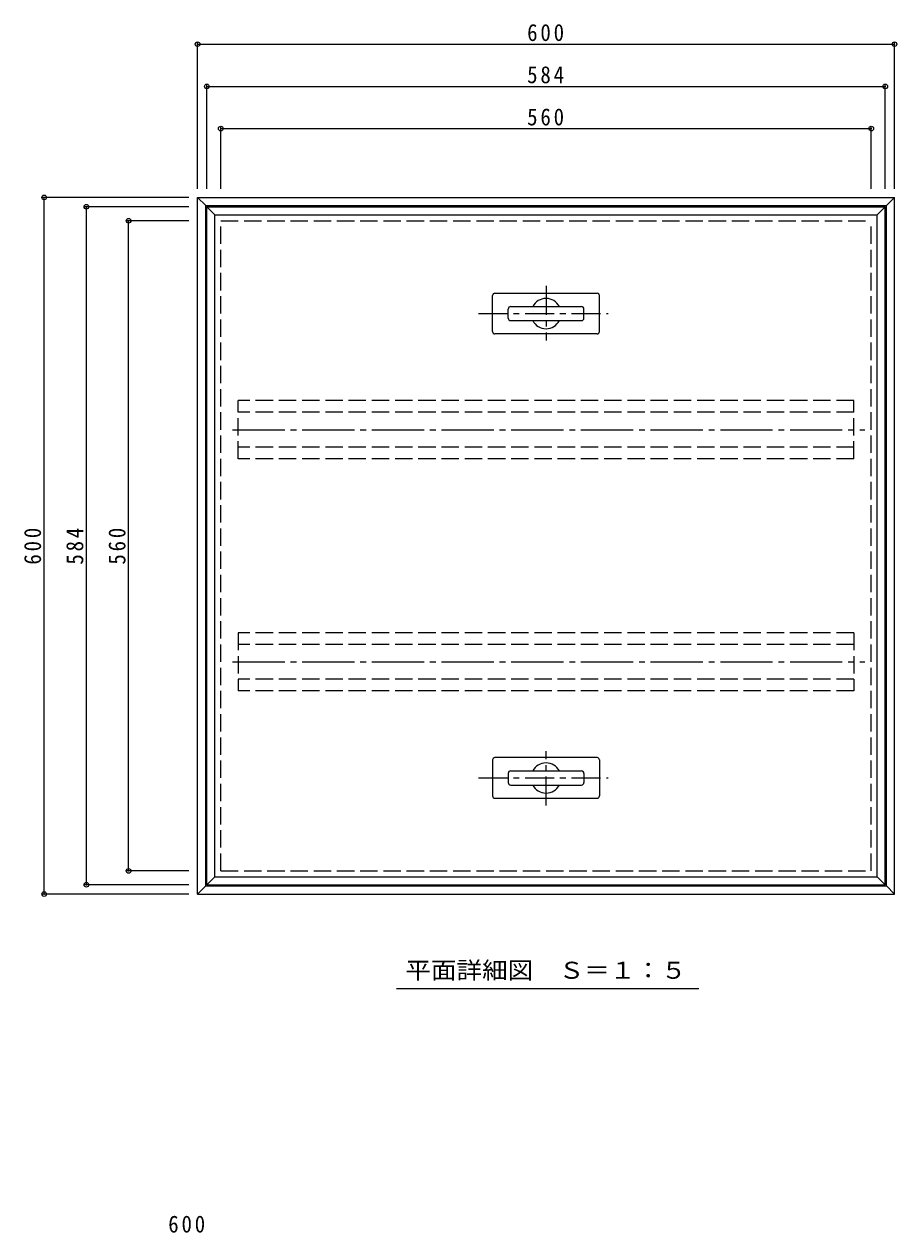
# Model space of a CAD drawing. Units: millimetres on the paper, enlarged 3 times, with parts at other scales. Extents: x -964 to 1149, y -796 to 763.
# Drawn here: x -948 to -498, y 46 to 670 of the extents above; entities that cross this region are included whole.
import ezdxf
from ezdxf.enums import TextEntityAlignment as Align

# ---------------------------------------------------------------- set-up
doc = ezdxf.new("R2010")
doc.units = ezdxf.units.MM
doc.header["$LTSCALE"] = 3
doc.header["$PDMODE"] = 32
doc.header["$PDSIZE"] = 2.4
for name, pattern in [('CHAIN1', [8, 5, -1, 1, -1]), ('CHAIN2', [12, 9, -1, 1, -1]), ('DASHED3', [4, 3, -1])]:
    doc.linetypes.add(name, pattern=pattern)
for name, color, linetype, lineweight in [('1-1', 2, 'Continuous', 9), ('1-2', 3, 'Continuous', 9), ('1-4', 7, 'Continuous', 9), ('1-5', 7, 'Continuous', 9), ('D-4', 7, 'Continuous', 9)]:
    doc.layers.add(name, color=color, linetype=linetype, lineweight=lineweight)
doc.styles.add('ＭＳ ゴシック', font='')
doc.styles.get('ＭＳ ゴシック').set_extended_font_data('MS Gothic')

msp = doc.modelspace()

# ---------------------------------------------------------------- linework, layer by layer
at = {"layer": '1-1'}
for p, q in [((-858.939, 580.804), (-498.939, 580.804)), ((-858.939, 220.804), (-858.939, 580.804)), ((-858.939, 580.804), (-854.739, 576.604)), ((-854.739, 576.604), (-503.139, 576.604)), ((-854.739, 225.004), (-854.739, 576.604)), ((-498.939, 580.804), (-503.139, 576.604)), ((-503.139, 225.004), (-503.139, 576.604)), ((-498.939, 220.804), (-498.939, 580.804)), ((-858.939, 220.804), (-854.739, 225.004)), ((-854.739, 225.004), (-503.139, 225.004)), ((-498.939, 220.804), (-503.139, 225.004)), ((-858.939, 220.804), (-498.939, 220.804))]:
    msp.add_line(p, q, dxfattribs=at)
at = {"layer": '1-1', "linetype": 'DASHED3'}
for p, q in [((-846.939, 232.804), (-846.939, 568.804)), ((-846.939, 568.804), (-510.939, 568.804)), ((-510.939, 232.804), (-510.939, 568.804)), ((-846.939, 232.804), (-510.939, 232.804))]:
    msp.add_line(p, q, dxfattribs=at)
at = {"layer": '1-2'}
for p, q in [((-854.139, 576.004), (-503.739, 576.004)), ((-854.139, 225.604), (-854.139, 576.004)), ((-854.139, 576.004), (-849.939, 571.804)), ((-503.739, 576.004), (-507.939, 571.804)), ((-503.739, 225.604), (-503.739, 576.004)), ((-849.939, 571.804), (-507.939, 571.804)), ((-849.939, 229.804), (-849.939, 571.804)), ((-507.939, 229.804), (-507.939, 571.804)), ((-705.339, 531.304), (-652.539, 531.304)), ((-706.539, 511.504), (-706.539, 530.104)), ((-651.339, 511.504), (-651.339, 530.104)), ((-698.499, 518.464), (-698.499, 523.144)), ((-697.179, 524.464), (-660.699, 524.464)), ((-659.379, 518.464), (-659.379, 523.144)), ((-697.179, 517.144), (-660.699, 517.144)), ((-652.539, 510.304), (-705.339, 510.304)), ((-706.539, 290.104), (-706.539, 271.504)), ((-652.539, 291.304), (-705.339, 291.304)), ((-651.339, 290.104), (-651.339, 271.504)), ((-698.499, 283.144), (-698.499, 278.464)), ((-697.179, 284.464), (-660.699, 284.464)), ((-659.379, 283.144), (-659.379, 278.464)), ((-697.179, 277.144), (-660.699, 277.144)), ((-705.339, 270.304), (-652.539, 270.304)), ((-854.139, 225.604), (-849.939, 229.804)), ((-854.139, 225.604), (-503.739, 225.604)), ((-849.939, 229.804), (-507.939, 229.804)), ((-503.739, 225.604), (-507.939, 229.804))]:
    msp.add_line(p, q, dxfattribs=at)
at = {"layer": '1-2', "linetype": 'CHAIN1'}
for p, q in [((-678.939, 535.095), (-678.939, 506.907)), ((-713.743, 520.804), (-646.87, 520.804)), ((-678.939, 266.513), (-678.939, 294.7)), ((-713.743, 280.804), (-646.87, 280.804))]:
    msp.add_line(p, q, dxfattribs=at)
at = {"layer": '1-2', "linetype": 'DASHED3'}
for p, q in [((-837.939, 445.804), (-837.939, 475.804)), ((-519.939, 475.804), (-837.939, 475.804)), ((-519.939, 445.804), (-519.939, 475.804)), ((-519.939, 469.804), (-837.939, 469.804)), ((-519.939, 451.803), (-837.939, 451.803)), ((-519.939, 445.804), (-837.939, 445.804)), ((-837.939, 355.804), (-837.939, 325.804)), ((-519.939, 355.804), (-837.939, 355.804)), ((-519.939, 349.804), (-837.939, 349.804)), ((-519.939, 355.804), (-519.939, 325.804)), ((-519.939, 331.804), (-837.939, 331.804)), ((-519.939, 325.804), (-837.939, 325.804))]:
    msp.add_line(p, q, dxfattribs=at)
at = {"layer": '1-2', "linetype": 'CHAIN2'}
for p, q in [((-840.9, 460.804), (-514.224, 460.804)), ((-840.9, 340.804), (-514.224, 340.804))]:
    msp.add_line(p, q, dxfattribs=at)
at = {"layer": '1-2'}
for centre, radius, start, end in [((-705.339, 530.104), 1.2, 90, 180), ((-652.539, 530.104), 1.2, 0, 90), ((-678.939, 520.804), 7.8, 27.9843, 152.0157), ((-697.179, 523.144), 1.32, 90, 180), ((-697.179, 518.464), 1.32, 180, 270), ((-660.699, 523.144), 1.32, 0, 90), ((-660.699, 518.464), 1.32, 270, 0), ((-678.939, 520.804), 7.8, 207.9843, 332.0157), ((-705.339, 511.504), 1.2, 180, 270), ((-652.539, 511.504), 1.2, 270, 0), ((-705.339, 290.104), 1.2, 90, 180), ((-678.939, 280.804), 7.8, 27.9843, 152.0157), ((-652.539, 290.104), 1.2, 0, 90), ((-697.179, 283.144), 1.32, 90, 180), ((-660.699, 283.144), 1.32, 0, 90), ((-697.179, 278.464), 1.32, 180, 270), ((-678.939, 280.804), 7.8, 207.9843, 332.0157), ((-660.699, 278.464), 1.32, 270, 0), ((-705.339, 271.504), 1.2, 180, 270), ((-652.539, 271.504), 1.2, 270, 0)]:
    msp.add_arc(centre, radius, start, end, dxfattribs=at)
at = {"layer": '1-4'}
for p, q in [((-858.939, 585.304), (-858.939, 660.929)), ((-858.939, 660.029), (-498.939, 660.029)), ((-498.939, 585.304), (-498.939, 660.929)), ((-854.139, 585.304), (-854.139, 639.122)), ((-854.139, 638.222), (-503.739, 638.222)), ((-503.739, 585.304), (-503.739, 639.122)), ((-846.939, 585.304), (-846.939, 617.314)), ((-846.939, 616.414), (-510.939, 616.414)), ((-510.939, 585.304), (-510.939, 617.314)), ((-863.439, 580.804), (-939.065, 580.804)), ((-938.165, 220.804), (-938.165, 580.804)), ((-863.439, 576.004), (-917.257, 576.004)), ((-916.357, 225.604), (-916.357, 576.004)), ((-863.439, 568.804), (-895.45, 568.804)), ((-894.55, 232.804), (-894.55, 568.804)), ((-863.439, 232.804), (-895.45, 232.804)), ((-863.439, 225.604), (-917.257, 225.604)), ((-863.439, 220.804), (-939.065, 220.804))]:
    msp.add_line(p, q, dxfattribs=at)
for p in [(-858.939, 660.029), (-498.939, 660.029), (-854.139, 638.222), (-503.739, 638.222), (-846.939, 616.414), (-510.939, 616.414), (-938.165, 580.804), (-916.357, 576.004), (-894.55, 568.804), (-894.55, 232.804), (-916.357, 225.604), (-938.165, 220.804)]:
    msp.add_point(p, dxfattribs=at)
at = {"layer": '1-5'}
msp.add_line((-756.213, 171.939), (-599.936, 171.939), dxfattribs=at)

# ---------------------------------------------------------------- texts
at = {"layer": '1-4', "color": 2, "char_height": 8.798, "attachment_point": 7, "style": 'ＭＳ ゴシック'}
for s, insert in [('\\T1.27;\\W0.9;600', (-688.689, 661.529)), ('\\T1.27;\\W0.9;584', (-688.689, 639.722)), ('\\T1.27;\\W0.9;560', (-688.689, 617.914))]:
    msp.add_mtext(s, dxfattribs=dict(at, insert=insert))
at = {"layer": '1-4', "color": 2, "char_height": 8.798, "attachment_point": 7, "rotation": 90, "style": 'ＭＳ ゴシック'}
for s, insert in [('\\T1.27;\\W0.9;600', (-939.665, 391.054)), ('\\T1.27;\\W0.9;584', (-917.858, 391.054)), ('\\T1.27;\\W0.9;560', (-896.05, 391.054))]:
    msp.add_mtext(s, dxfattribs=dict(at, insert=insert))
at = {"layer": '1-5', "color": 2, "style": 'ＭＳ ゴシック', "width": 1.1}
msp.add_text('平面詳細図\u3000Ｓ＝１：５', height=8.798, dxfattribs=at).set_placement((-751.574, 174.398), align=Align.BOTTOM_LEFT)
at = {"layer": 'D-4', "color": 2, "insert": (-874.081, 45.747), "char_height": 8.798, "attachment_point": 7, "style": 'ＭＳ ゴシック'}
msp.add_mtext('\\T1.27;\\W0.9;600', dxfattribs=at)

doc.saveas('drawing.dxf')
